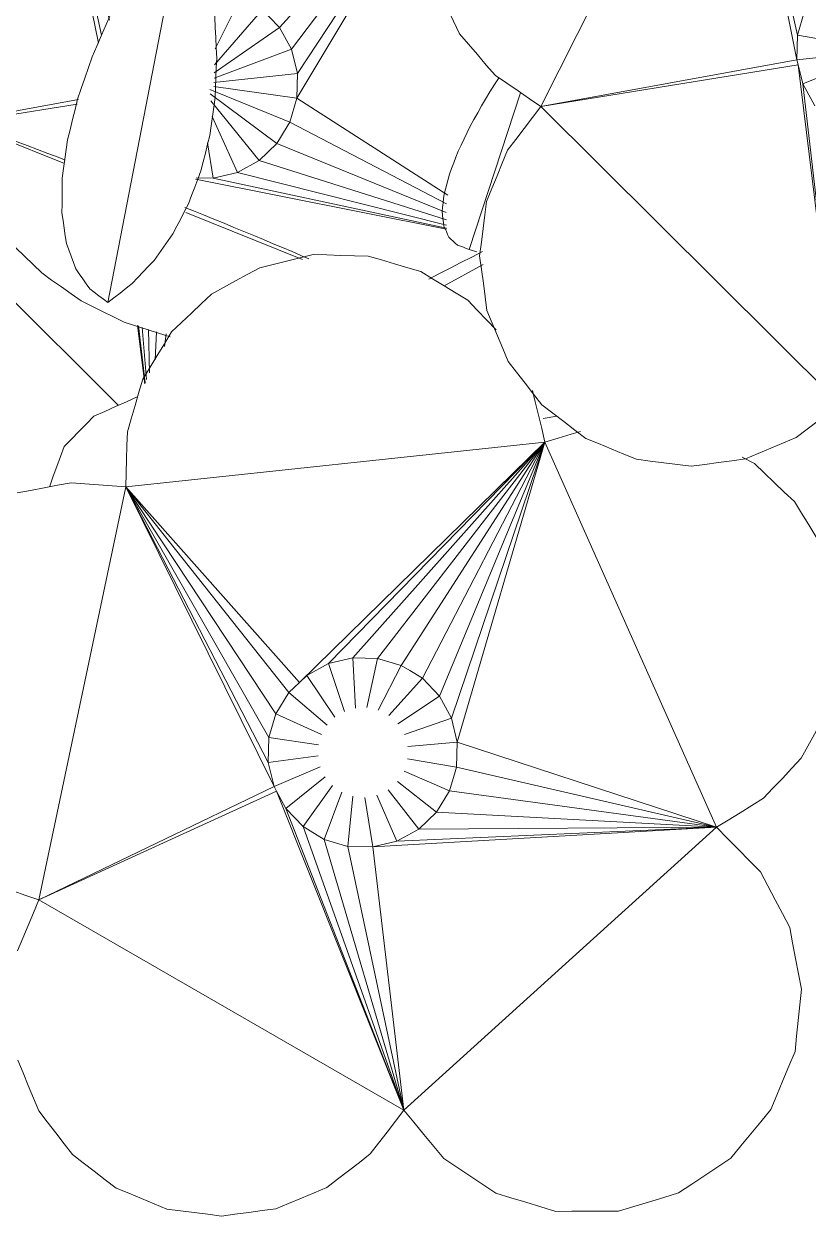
# Model space of a CAD drawing. Header units: metres. Extents: x -18.34 to -13.25, y -25.49 to -16.26.
# Drawn here: x -17.1461 to -17.0768, y -16.9612 to -16.8559 of the extents above; entities that cross this region are included whole.
import ezdxf

# ---------------------------------------------------------------- set-up
doc = ezdxf.new("R2010")
doc.units = ezdxf.units.M
doc.layers.add('Importações nas famílias', color=7, linetype='Continuous', lineweight=5)
doc.layers.add('Vegetação', color=7, linetype='Continuous', lineweight=5)

# ---------------------------------------------------------------- blocks, each defined once
blk = doc.blocks.new('Planta_pergolado_12200 - plantas pergolado_skp_Component_12-V762-Pavimento 02 - Executivo')
at = {"layer": 'Importações nas famílias', "color": 9}
for p, q in [((0.36908, 0.04647), (0.36935, 0.04554)), ((0.36765, 0.0462), (0.36121, 0.01291))]:
    blk.add_line(p, q, dxfattribs=at)
at = {"layer": 'Importações nas famílias', "color": 9, "flags": 128}
for points in [[(0.36935, 0.04554), (0.36956, 0.04461), (0.36976, 0.04368), (0.36996, 0.04275), (0.37016, 0.04181)], [(0.36346, 0.04219), (0.36403, 0.0431), (0.3646, 0.04401), (0.36517, 0.04492)], [(0.36147, 0.03843), (0.36197, 0.03937), (0.36247, 0.04031), (0.36297, 0.04125), (0.36346, 0.04219)], [(0.37016, 0.04181), (0.37028, 0.04089), (0.37041, 0.03997), (0.37053, 0.03905), (0.37065, 0.03813)], [(0.35982, 0.03463), (0.36023, 0.03558), (0.36064, 0.03653), (0.36106, 0.03748), (0.36147, 0.03843)], [(0.37065, 0.03813), (0.3707, 0.03722), (0.37074, 0.03632), (0.37078, 0.03542), (0.37083, 0.03451)], [(0.35853, 0.03088), (0.35885, 0.03182), (0.35917, 0.03275), (0.35949, 0.03369), (0.35982, 0.03463)], [(0.37083, 0.03451), (0.37079, 0.03364), (0.37075, 0.03277), (0.37072, 0.0319), (0.37068, 0.03102)], [(0.35764, 0.02728), (0.35787, 0.02818), (0.35809, 0.02908), (0.35831, 0.02998), (0.35853, 0.03088)], [(0.37068, 0.03102), (0.37056, 0.03019), (0.37044, 0.02936), (0.37033, 0.02852), (0.37021, 0.02769)], [(0.37021, 0.02769), (0.37001, 0.02691), (0.36982, 0.02612), (0.36962, 0.02534), (0.36943, 0.02455)], [(0.35718, 0.0239), (0.3573, 0.02475), (0.35741, 0.02559), (0.35753, 0.02643), (0.35764, 0.02728)], [(0.36943, 0.02455), (0.36915, 0.02383), (0.36888, 0.0231), (0.36861, 0.02237), (0.36834, 0.02164)], [(0.35715, 0.02083), (0.35716, 0.0216), (0.35716, 0.02237), (0.35717, 0.02313), (0.35718, 0.0239)], [(0.36834, 0.02164), (0.36799, 0.02098), (0.36765, 0.02032), (0.3673, 0.01966), (0.36696, 0.019)], [(0.35755, 0.01814), (0.35745, 0.01881), (0.35735, 0.01949), (0.35725, 0.02016), (0.35715, 0.02083)], [(0.36696, 0.019), (0.36654, 0.01841), (0.36612, 0.01782), (0.36571, 0.01723), (0.36529, 0.01664)], [(0.35838, 0.01589), (0.35817, 0.01645), (0.35796, 0.01701), (0.35776, 0.01758), (0.35755, 0.01814)], [(0.35961, 0.01413), (0.3593, 0.01457), (0.35899, 0.01501), (0.35868, 0.01545), (0.35838, 0.01589)], [(0.36529, 0.01664), (0.36481, 0.01613), (0.36433, 0.01563), (0.36385, 0.01512), (0.36337, 0.01461)], [(0.36121, 0.01291), (0.36081, 0.01322), (0.36041, 0.01352), (0.36001, 0.01383), (0.35961, 0.01413)], [(0.36337, 0.01461), (0.36283, 0.01418), (0.36229, 0.01376), (0.36175, 0.01333), (0.36121, 0.01291)]]:
    blk.add_lwpolyline(points, dxfattribs=at)
blk = doc.blocks.new('Planta_pergolado_12200 - plantas pergolado_skp_Component_12-V763-Pavimento 02 - Executivo')
at = {"layer": 'Importações nas famílias', "color": 9}
for p, q in [((0.39437, 0.01627), (0.39093, 0.0144)), ((0.38957, 0.01499), (0.39051, 0.01549))]:
    blk.add_line(p, q, dxfattribs=at)
at = {"layer": 'Importações nas famílias', "color": 9, "flags": 128}
blk.add_lwpolyline([(0.39051, 0.01549), (0.39146, 0.01597), (0.3924, 0.01646), (0.39335, 0.01694), (0.3943, 0.01743)], dxfattribs=at)
blk = doc.blocks.new('Planta_pergolado_12200 - plantas pergolado_skp_Component_17-V765-Pavimento 02 - Executivo')
at = {"layer": 'Importações nas famílias', "color": 9}
for p, q in [((0.39981, 0.0006), (0.3628, -0.00337)), ((0.39981, 0.0006), (0.37815, -0.02063)), ((0.39981, 0.0006), (0.38071, -0.01897)), ((0.39981, 0.0006), (0.38284, -0.01845)), ((0.39981, 0.0006), (0.38503, -0.01851)), ((0.39981, 0.0006), (0.38713, -0.01913)), ((0.39981, 0.0006), (0.389, -0.02027)), ((0.39981, 0.0006), (0.39051, -0.02186)), ((0.39981, 0.0006), (0.39156, -0.02378)), ((0.39207, -0.02592), (0.39981, 0.0006)), ((0.39981, 0.0006), (0.39557, -0.00356)), ((0.39981, 0.0006), (0.41498, -0.03343)), ((0.41832, -0.00131), (0.41725, -0.00073)), ((0.3551, -0.03985), (0.3628, -0.00337)), ((0.37544, -0.02551), (0.3628, -0.00337)), ((0.3628, -0.00337), (0.37538, -0.02771)), ((0.37606, -0.02341), (0.3628, -0.00337)), ((0.3772, -0.02154), (0.3628, -0.00337)), ((0.37815, -0.02063), (0.3628, -0.00337)), ((0.3628, -0.00337), (0.3759, -0.02984)), ((0.38284, -0.01845), (0.38071, -0.01897)), ((0.38503, -0.01851), (0.38284, -0.01845)), ((0.38284, -0.01845), (0.38307, -0.0229)), ((0.38503, -0.01851), (0.38409, -0.02286)), ((0.38713, -0.01913), (0.38503, -0.01851)), ((0.38071, -0.01897), (0.37879, -0.02002)), ((0.37887, -0.01995), (0.37879, -0.02002)), ((0.38211, -0.02319), (0.38071, -0.01897)), ((0.3851, -0.02309), (0.38713, -0.01913)), ((0.38788, -0.01958), (0.38713, -0.01913)), ((0.389, -0.02027), (0.38788, -0.01958)), ((0.37815, -0.02063), (0.3772, -0.02154)), ((0.37879, -0.02002), (0.37815, -0.02063)), ((0.37879, -0.02002), (0.38127, -0.02371)), ((0.389, -0.02027), (0.38604, -0.02357)), ((0.39051, -0.02186), (0.389, -0.02027)), ((0.3772, -0.02154), (0.37606, -0.02341)), ((0.38058, -0.0244), (0.3772, -0.02154)), ((0.38683, -0.0243), (0.39051, -0.02186)), ((0.39156, -0.02378), (0.39051, -0.02186)), ((0.37606, -0.02341), (0.37544, -0.02551)), ((0.38009, -0.02524), (0.37606, -0.02341)), ((0.3874, -0.02523), (0.39156, -0.02378)), ((0.39207, -0.02592), (0.39156, -0.02378)), ((0.37544, -0.02551), (0.37538, -0.02771)), ((0.37982, -0.02616), (0.37544, -0.02551)), ((0.3877, -0.02629), (0.39207, -0.02592)), ((0.39202, -0.02811), (0.39207, -0.02592)), ((0.39207, -0.02592), (0.41498, -0.03343)), ((0.37978, -0.02713), (0.37538, -0.02771)), ((0.37538, -0.02771), (0.3759, -0.02984)), ((0.37997, -0.02809), (0.3759, -0.02984)), ((0.39202, -0.02811), (0.38769, -0.0274)), ((0.39189, -0.02853), (0.39202, -0.02811)), ((0.39202, -0.02811), (0.41498, -0.03343)), ((0.38041, -0.02898), (0.37694, -0.03177)), ((0.38678, -0.0294), (0.39025, -0.03209)), ((0.38738, -0.02847), (0.3914, -0.03022)), ((0.39189, -0.02853), (0.3914, -0.03022)), ((0.3759, -0.02984), (0.3551, -0.03985)), ((0.3551, -0.03985), (0.37611, -0.03023)), ((0.3759, -0.02984), (0.37611, -0.03023)), ((0.37611, -0.03023), (0.37694, -0.03177)), ((0.37611, -0.03023), (0.38735, -0.05843)), ((0.38106, -0.02974), (0.37845, -0.03336)), ((0.38189, -0.03033), (0.38032, -0.0345)), ((0.38596, -0.03013), (0.38867, -0.0336)), ((0.3914, -0.03022), (0.39025, -0.03209)), ((0.41498, -0.03343), (0.3914, -0.03022)), ((0.38286, -0.03069), (0.38242, -0.03512)), ((0.38392, -0.03079), (0.38461, -0.03517)), ((0.38497, -0.0306), (0.38674, -0.03465)), ((0.37694, -0.03177), (0.37845, -0.03336)), ((0.37694, -0.03177), (0.38735, -0.05843)), ((0.39025, -0.03209), (0.38867, -0.0336)), ((0.41498, -0.03343), (0.39025, -0.03209)), ((0.37845, -0.03336), (0.38032, -0.0345)), ((0.37845, -0.03336), (0.38735, -0.05843)), ((0.41498, -0.03343), (0.38461, -0.03517)), ((0.38674, -0.03465), (0.41498, -0.03343)), ((0.38867, -0.0336), (0.38674, -0.03465)), ((0.38735, -0.05843), (0.41498, -0.03343)), ((0.38867, -0.0336), (0.41498, -0.03343)), ((0.38032, -0.0345), (0.38242, -0.03512)), ((0.38032, -0.0345), (0.38735, -0.05843)), ((0.38674, -0.03465), (0.38461, -0.03517)), ((0.38242, -0.03512), (0.38461, -0.03517)), ((0.38242, -0.03512), (0.38735, -0.05843)), ((0.38461, -0.03517), (0.38735, -0.05843)), ((0.38735, -0.05843), (0.3551, -0.03985))]:
    blk.add_line(p, q, dxfattribs=at)
at = {"layer": 'Importações nas famílias', "color": 9, "flags": 128}
for points in [[(0.37935, 0.01715), (0.37817, 0.01686), (0.37699, 0.01658), (0.3758, 0.01629), (0.37462, 0.016)], [(0.3842, 0.01703), (0.38299, 0.01706), (0.38177, 0.01709), (0.38056, 0.01712), (0.37935, 0.01715)], [(0.38886, 0.01566), (0.3877, 0.016), (0.38653, 0.01634), (0.38537, 0.01669), (0.3842, 0.01703)], [(0.37462, 0.016), (0.37356, 0.01542), (0.37249, 0.01484), (0.37142, 0.01425), (0.37036, 0.01367)], [(0.39301, 0.01312), (0.39197, 0.01376), (0.39093, 0.01439), (0.3899, 0.01502), (0.38886, 0.01566)], [(0.37036, 0.01367), (0.36948, 0.01283), (0.3686, 0.01199), (0.36772, 0.01115), (0.36684, 0.01032)], [(0.3955, 0.0105), (0.39468, 0.01136), (0.39384, 0.01224), (0.39301, 0.01312)], [(0.36684, 0.01032), (0.3662, 0.00928), (0.36557, 0.00824), (0.36494, 0.0072), (0.3643, 0.00616)], [(0.3643, 0.00616), (0.36396, 0.00499), (0.36361, 0.00383), (0.36327, 0.00266), (0.36293, 0.00149)], [(0.39981, 0.0006), (0.39953, 0.00178), (0.39924, 0.00296), (0.39896, 0.00415), (0.39872, 0.00515)], [(0.36293, 0.00149), (0.3629, 0.00028), (0.36287, -0.00094), (0.36283, -0.00215), (0.3628, -0.00337)], [(0.40297, 0.00154), (0.40214, 0.0013), (0.40098, 0.00095), (0.39981, 0.0006)], [(0.42185, -0.00465), (0.42096, -0.00382), (0.42008, -0.00298), (0.4192, -0.00215), (0.41832, -0.00131)], [(0.35796, -0.003), (0.35677, -0.00322), (0.35557, -0.00345), (0.35438, -0.00367), (0.35319, -0.0039)], [(0.3628, -0.00337), (0.36159, -0.00328), (0.36038, -0.00318), (0.35917, -0.00309), (0.35796, -0.003)], [(0.42439, -0.0088), (0.42375, -0.00776), (0.42312, -0.00673), (0.42248, -0.00569), (0.42185, -0.00465)], [(0.42246, -0.02734), (0.42304, -0.02627), (0.42362, -0.0252), (0.42419, -0.02413), (0.42477, -0.02306)], [(0.41912, -0.03087), (0.41995, -0.02999), (0.42079, -0.02911), (0.42162, -0.02822), (0.42246, -0.02734)], [(0.41498, -0.03343), (0.41601, -0.03279), (0.41705, -0.03215), (0.41808, -0.03151), (0.41912, -0.03087)], [(0.41886, -0.03738), (0.41789, -0.03639), (0.41692, -0.0354), (0.41595, -0.03441), (0.41498, -0.03343)], [(0.42144, -0.04229), (0.42079, -0.04106), (0.42015, -0.03983), (0.41951, -0.03861), (0.41886, -0.03738)], [(0.35052, -0.03824), (0.35166, -0.03864), (0.35281, -0.03904), (0.35395, -0.03945), (0.3551, -0.03985)], [(0.3551, -0.03985), (0.35464, -0.04098), (0.35417, -0.0421), (0.35371, -0.04322), (0.35324, -0.04435)], [(0.42248, -0.04773), (0.42222, -0.04637), (0.42196, -0.04501), (0.4217, -0.04365), (0.42144, -0.04229)], [(0.42191, -0.05325), (0.42205, -0.05187), (0.4222, -0.05049), (0.42234, -0.04911), (0.42248, -0.04773)], [(0.41977, -0.05837), (0.4203, -0.05709), (0.42084, -0.05581), (0.42137, -0.05453), (0.42191, -0.05325)], [(0.35325, -0.054), (0.35372, -0.05512), (0.35418, -0.05624), (0.35465, -0.05737), (0.35512, -0.05849)], [(0.35512, -0.05849), (0.35586, -0.05945), (0.3566, -0.06042), (0.35734, -0.06138), (0.35808, -0.06234)], [(0.38439, -0.06229), (0.38513, -0.06132), (0.38587, -0.06036), (0.38661, -0.05939), (0.38735, -0.05843)], [(0.38735, -0.05843), (0.38823, -0.05949), (0.38911, -0.06056), (0.38999, -0.06163), (0.39088, -0.0627)], [(0.41624, -0.06266), (0.41712, -0.06158), (0.41801, -0.06051), (0.41889, -0.05944), (0.41977, -0.05837)], [(0.35808, -0.06234), (0.35904, -0.06308), (0.36001, -0.06382), (0.36097, -0.06456), (0.36193, -0.0653)], [(0.38054, -0.06526), (0.3815, -0.06452), (0.38247, -0.06378), (0.38343, -0.06303), (0.38439, -0.06229)], [(0.39088, -0.0627), (0.39203, -0.06346), (0.39318, -0.06423), (0.39434, -0.06499), (0.39549, -0.06576)], [(0.41163, -0.06573), (0.41278, -0.06496), (0.41394, -0.06419), (0.41509, -0.06343), (0.41624, -0.06266)], [(0.37605, -0.06713), (0.37718, -0.06666), (0.3783, -0.0662), (0.37942, -0.06573), (0.38054, -0.06526)], [(0.36193, -0.0653), (0.36306, -0.06576), (0.36418, -0.06623), (0.3653, -0.06669), (0.36642, -0.06715)], [(0.39549, -0.06576), (0.39682, -0.06616), (0.39814, -0.06656), (0.39947, -0.06696), (0.40079, -0.06736)], [(0.40633, -0.06735), (0.40766, -0.06694), (0.40898, -0.06654), (0.41031, -0.06614), (0.41163, -0.06573)], [(0.36642, -0.06715), (0.36763, -0.06731), (0.36883, -0.06746), (0.37004, -0.06762), (0.37124, -0.06778)], [(0.37124, -0.06778), (0.37244, -0.06762), (0.37365, -0.06745), (0.37485, -0.06729), (0.37605, -0.06713)], [(0.40079, -0.06736), (0.40218, -0.06735), (0.40356, -0.06735), (0.40495, -0.06735), (0.40633, -0.06735)]]:
    blk.add_lwpolyline(points, dxfattribs=at)
blk = doc.blocks.new('Planta_pergolado_12200 - plantas pergolado_skp_Component_16-V766-Pavimento 02 - Executivo')
for name in ['Planta_pergolado_12200 - plantas pergolado_skp_Component_12-V762-Pavimento 02 - Executivo', 'Planta_pergolado_12200 - plantas pergolado_skp_Component_17-V765-Pavimento 02 - Executivo', 'Planta_pergolado_12200 - plantas pergolado_skp_Component_12-V763-Pavimento 02 - Executivo']:
    blk.add_blockref(name, (0, 0))
blk = doc.blocks.new('Planta_pergolado_12200 - plantas pergolado_skp_Component_12-V787-Pavimento 02 - Executivo')
at = {"layer": 'Importações nas famílias', "color": 9}
for p, q in [((0.39313, 0.0176), (0.39767, 0.03145)), ((0.39379, 0.01739), (0.39313, 0.0176))]:
    blk.add_line(p, q, dxfattribs=at)
at = {"layer": 'Importações nas famílias', "color": 9, "flags": 128}
for points in [[(0.39456, 0.03089), (0.39496, 0.03153), (0.39536, 0.03217), (0.39577, 0.0328)], [(0.39321, 0.02849), (0.39355, 0.02909), (0.39389, 0.02969), (0.39422, 0.03029), (0.39456, 0.03089)], [(0.39215, 0.02628), (0.39241, 0.02683), (0.39268, 0.02738), (0.39295, 0.02794), (0.39321, 0.02849)], [(0.39138, 0.02427), (0.39157, 0.02477), (0.39176, 0.02527), (0.39196, 0.02577), (0.39215, 0.02628)], [(0.39091, 0.02248), (0.39102, 0.02293), (0.39114, 0.02337), (0.39126, 0.02382), (0.39138, 0.02427)], [(0.39074, 0.02095), (0.39078, 0.02133), (0.39082, 0.02172), (0.39086, 0.0221), (0.39091, 0.02248)], [(0.39089, 0.01968), (0.39085, 0.02), (0.39081, 0.02032), (0.39078, 0.02063), (0.39074, 0.02095)], [(0.39134, 0.0187), (0.39122, 0.01894), (0.39111, 0.01919), (0.391, 0.01944), (0.39089, 0.01968)], [(0.39209, 0.018), (0.3919, 0.01817), (0.39171, 0.01835), (0.39152, 0.01852), (0.39134, 0.0187)], [(0.39313, 0.0176), (0.39287, 0.0177), (0.39261, 0.0178), (0.39235, 0.0179), (0.39209, 0.018)]]:
    blk.add_lwpolyline(points, dxfattribs=at)
blk = doc.blocks.new('Planta_pergolado_12200 - plantas pergolado_skp_Component_17-V788-Pavimento 02 - Executivo')
at = {"layer": 'Importações nas famílias', "color": 9}
for p, q in [((0.39945, 0.03024), (0.41622, 0.06351)), ((0.41622, 0.06351), (0.42212, 0.03655)), ((0.41622, 0.06351), (0.42207, 0.03436)), ((0.42274, 0.03866), (0.42212, 0.03655)), ((0.42212, 0.03655), (0.42207, 0.03436)), ((0.42994, 0.0352), (0.42212, 0.03655)), ((0.42994, 0.0352), (0.42207, 0.03436)), ((0.42994, 0.0352), (0.42259, 0.03223)), ((0.42207, 0.03436), (0.39945, 0.03024)), ((0.39945, 0.03024), (0.42218, 0.03393)), ((0.42207, 0.03436), (0.42218, 0.03393)), ((0.42218, 0.03393), (0.42259, 0.03223)), ((0.42218, 0.03393), (0.42586, 0.00396)), ((0.42259, 0.03223), (0.42365, 0.0303)), ((0.42259, 0.03223), (0.42586, 0.00396)), ((0.42586, 0.00396), (0.39945, 0.03024))]:
    blk.add_line(p, q, dxfattribs=at)
at = {"layer": 'Importações nas famílias', "color": 9, "flags": 128}
for points in [[(0.39016, 0.04106), (0.39069, 0.03996), (0.39121, 0.03886), (0.39174, 0.03777), (0.39227, 0.03667)], [(0.39227, 0.03667), (0.39306, 0.03575), (0.39385, 0.03482), (0.39464, 0.0339), (0.39544, 0.03298)], [(0.39544, 0.03298), (0.39644, 0.03229), (0.39744, 0.03161), (0.39845, 0.03092), (0.39945, 0.03024)], [(0.39945, 0.03024), (0.39871, 0.02927), (0.39798, 0.0283), (0.39724, 0.02733), (0.39651, 0.02637)], [(0.39651, 0.02637), (0.39605, 0.02524), (0.39559, 0.02411), (0.39513, 0.02299), (0.39467, 0.02186)], [(0.39467, 0.02186), (0.39451, 0.02066), (0.39436, 0.01945), (0.3942, 0.01824), (0.39405, 0.01704)], [(0.39405, 0.01704), (0.39421, 0.01583), (0.39438, 0.01463), (0.39454, 0.01342), (0.3947, 0.01221)], [(0.3947, 0.01221), (0.39517, 0.01109), (0.39564, 0.00997), (0.39611, 0.00885), (0.39658, 0.00772)], [(0.39658, 0.00772), (0.39732, 0.00676), (0.39806, 0.0058), (0.39881, 0.00484), (0.39955, 0.00387)], [(0.39955, 0.00387), (0.40052, 0.00314), (0.40148, 0.0024), (0.40245, 0.00166), (0.40342, 0.00092)], [(0.42202, 0.00099), (0.42298, 0.00173), (0.42394, 0.00247), (0.4249, 0.00322), (0.42586, 0.00396)], [(0.40342, 0.00092), (0.40454, 0.00046), (0.40566, 0), (0.40679, -0.00046), (0.40791, -0.00092)], [(0.41754, -0.00089), (0.41866, -0.00042), (0.41978, 0.00005), (0.4209, 0.00052), (0.42202, 0.00099)], [(0.40791, -0.00092), (0.40911, -0.00108), (0.41032, -0.00123), (0.41152, -0.00139), (0.41273, -0.00154)], [(0.41273, -0.00154), (0.41393, -0.00138), (0.41514, -0.00122), (0.41634, -0.00105), (0.41754, -0.00089)]]:
    blk.add_lwpolyline(points, dxfattribs=at)
blk = doc.blocks.new('Planta_pergolado_12200 - plantas pergolado_skp_Component_16-V789-Pavimento 02 - Executivo')
for name in ['Planta_pergolado_12200 - plantas pergolado_skp_Component_17-V788-Pavimento 02 - Executivo', 'Planta_pergolado_12200 - plantas pergolado_skp_Component_12-V787-Pavimento 02 - Executivo']:
    blk.add_blockref(name, (0, 0))
blk = doc.blocks.new('Planta_pergolado_12200 - plantas pergolado_skp_Component_12-V792-Pavimento 02 - Executivo')
at = {"layer": 'Importações nas famílias', "color": 9}
for p, q in [((0.34626, 0.02969), (0.35738, 0.0252)), ((0.35681, 0.02575), (0.35743, 0.02551)), ((0.3681, 0.02088), (0.37839, 0.01673)), ((0.37832, 0.01706), (0.37897, 0.01679))]:
    blk.add_line(p, q, dxfattribs=at)
at = {"layer": 'Importações nas famílias', "color": 9, "flags": 128}
for points in [[(0.3477, 0.02566), (0.34734, 0.02667), (0.34698, 0.02768), (0.34662, 0.02869), (0.34626, 0.02969)], [(0.34626, 0.02969), (0.34711, 0.02938), (0.34795, 0.02907), (0.3488, 0.02876), (0.34965, 0.02845)], [(0.34965, 0.02845), (0.35054, 0.02812), (0.35142, 0.02779), (0.3523, 0.02746), (0.35319, 0.02713)], [(0.35319, 0.02713), (0.35409, 0.02678), (0.355, 0.02644), (0.35591, 0.02609), (0.35681, 0.02575)], [(0.34973, 0.02189), (0.34923, 0.02284), (0.34872, 0.02378), (0.34821, 0.02472), (0.3477, 0.02566)], [(0.35231, 0.01849), (0.35167, 0.01934), (0.35102, 0.02019), (0.35038, 0.02104), (0.34973, 0.02189)], [(0.36802, 0.02133), (0.36877, 0.02102), (0.36967, 0.02066), (0.37057, 0.02029), (0.37147, 0.01992)], [(0.37147, 0.01992), (0.37235, 0.01956), (0.37322, 0.0192), (0.3741, 0.01884), (0.37497, 0.01848)], [(0.35537, 0.01553), (0.35461, 0.01627), (0.35384, 0.01701), (0.35308, 0.01775), (0.35231, 0.01849)], [(0.37497, 0.01848), (0.37581, 0.01812), (0.37665, 0.01777), (0.37748, 0.01742), (0.37832, 0.01706)], [(0.35885, 0.01307), (0.35798, 0.01368), (0.35711, 0.0143), (0.35624, 0.01491), (0.35537, 0.01553)], [(0.36265, 0.01118), (0.3617, 0.01165), (0.36075, 0.01212), (0.3598, 0.0126), (0.35885, 0.01307)], [(0.3667, 0.0099), (0.36569, 0.01022), (0.36467, 0.01054), (0.36366, 0.01086), (0.36265, 0.01118)]]:
    blk.add_lwpolyline(points, dxfattribs=at)
blk = doc.blocks.new('Planta_pergolado_12200 - plantas pergolado_skp_Component_17-V793-Pavimento 02 - Executivo')
at = {"layer": 'Importações nas famílias', "color": 9}
for p, q in [((0.46361, 0.00503), (0.46254, 0.00561)), ((0.40086, 0.00289), (0.39967, 0.00267)), ((0.4326, -0.00532), (0.42529, -0.01248)), ((0.43289, -0.00557), (0.426, -0.01263)), ((0.4336, -0.00598), (0.42813, -0.01212)), ((0.43448, -0.0068), (0.43032, -0.01217)), ((0.43588, -0.0074), (0.43242, -0.01279)), ((0.45162, -0.00769), (0.45614, -0.01783)), ((0.4371, -0.00851), (0.43429, -0.01393)), ((0.43867, -0.0086), (0.4358, -0.01552)), ((0.43974, -0.00891), (0.43685, -0.01745)), ((0.43787, -0.01783), (0.44045, -0.00899)), ((0.426, -0.01263), (0.42537, -0.01298)), ((0.42813, -0.01212), (0.426, -0.01263)), ((0.42772, -0.01783), (0.426, -0.01263)), ((0.43032, -0.01217), (0.42813, -0.01212)), ((0.42813, -0.01212), (0.42842, -0.01783)), ((0.43032, -0.01217), (0.4291, -0.01783)), ((0.43242, -0.01279), (0.43032, -0.01217)), ((0.42984, -0.01783), (0.43242, -0.01279)), ((0.43317, -0.01325), (0.43242, -0.01279)), ((0.43429, -0.01393), (0.43317, -0.01325)), ((0.43429, -0.01393), (0.4308, -0.01783)), ((0.4358, -0.01552), (0.43429, -0.01393)), ((0.43233, -0.01783), (0.4358, -0.01552)), ((0.43685, -0.01745), (0.4358, -0.01552)), ((0.4258, -0.01624), (0.42687, -0.01783)), ((0.46948, -0.01779), (0.47006, -0.01672)), ((0.43575, -0.01783), (0.43685, -0.01745))]:
    blk.add_line(p, q, dxfattribs=at)
at = {"layer": 'Importações nas famílias', "color": 9, "flags": 128}
for points in [[(0.46714, 0.00168), (0.46625, 0.00252), (0.46537, 0.00336), (0.46449, 0.00419), (0.46361, 0.00503)], [(0.46968, -0.00246), (0.46904, -0.00142), (0.46841, -0.00039), (0.46777, 0.00065), (0.46714, 0.00168)], [(0.47106, -0.00712), (0.47072, -0.00596), (0.47037, -0.00479), (0.47002, -0.00363), (0.46968, -0.00246)], [(0.47119, -0.01199), (0.47116, -0.01077), (0.47113, -0.00955), (0.47109, -0.00834), (0.47106, -0.00712)], [(0.47006, -0.01672), (0.47035, -0.01554), (0.47063, -0.01435), (0.47091, -0.01317), (0.47119, -0.01199)]]:
    blk.add_lwpolyline(points, dxfattribs=at)
blk = doc.blocks.new('Planta_pergolado_12200 - plantas pergolado_skp_Component_16-V794-Pavimento 02 - Executivo')
for name in ['Planta_pergolado_12200 - plantas pergolado_skp_Component_12-V792-Pavimento 02 - Executivo', 'Planta_pergolado_12200 - plantas pergolado_skp_Component_17-V793-Pavimento 02 - Executivo']:
    blk.add_blockref(name, (0, 0))
blk = doc.blocks.new('Planta_pergolado_12200 - plantas pergolado_skp_Component_17-V805-Pavimento 02 - Executivo')
at = {"layer": 'Importações nas famílias', "color": 9}
for p, q in [((0.37876, 0.04668), (0.37572, 0.04485)), ((0.37853, 0.04696), (0.37674, 0.04594)), ((0.37887, 0.04589), (0.37089, 0.04056)), ((0.38003, 0.04538), (0.37299, 0.03994)), ((0.33865, 0.02723), (0.34767, 0.04514)), ((0.38094, 0.04441), (0.37486, 0.0388)), ((0.382, 0.04346), (0.37638, 0.03722)), ((0.38296, 0.0426), (0.37743, 0.03529)), ((0.3779, 0.03097), (0.38428, 0.0416)), ((0.38372, 0.04192), (0.37795, 0.03316)), ((0.37089, 0.04056), (0.3703, 0.04057)), ((0.37089, 0.04056), (0.37052, 0.03878)), ((0.37299, 0.03994), (0.37089, 0.04056)), ((0.37299, 0.03994), (0.3707, 0.03533)), ((0.37486, 0.0388), (0.37299, 0.03994)), ((0.35982, 0.03856), (0.36037, 0.03582)), ((0.36022, 0.03856), (0.36066, 0.03653)), ((0.36135, 0.03786), (0.36117, 0.03856)), ((0.37064, 0.03392), (0.37486, 0.0388)), ((0.37547, 0.03817), (0.37486, 0.0388)), ((0.37638, 0.03722), (0.37547, 0.03817)), ((0.37638, 0.03722), (0.37061, 0.03321)), ((0.37743, 0.03529), (0.37638, 0.03722)), ((0.37059, 0.03273), (0.37743, 0.03529)), ((0.37795, 0.03316), (0.37743, 0.03529)), ((0.37057, 0.03235), (0.37795, 0.03316)), ((0.3779, 0.03097), (0.37795, 0.03316)), ((0.37729, 0.02886), (0.37023, 0.03174)), ((0.37056, 0.03199), (0.3779, 0.03097)), ((0.35861, 0.03086), (0.34804, 0.02894)), ((0.37026, 0.03136), (0.37615, 0.02698)), ((0.37032, 0.03073), (0.37457, 0.02547)), ((0.37729, 0.02886), (0.3779, 0.03097)), ((0.3779, 0.03097), (0.39125, 0.02241)), ((0.34835, 0.0288), (0.35849, 0.03045)), ((0.34662, 0.02868), (0.33865, 0.02723)), ((0.33865, 0.02723), (0.34667, 0.02853)), ((0.37042, 0.02936), (0.37265, 0.02441)), ((0.37706, 0.02848), (0.37615, 0.02698)), ((0.37706, 0.02848), (0.37729, 0.02886)), ((0.37729, 0.02886), (0.39113, 0.02165)), ((0.36216, 0.00383), (0.33865, 0.02723)), ((0.37, 0.02704), (0.37052, 0.0239)), ((0.37615, 0.02698), (0.37457, 0.02547)), ((0.39108, 0.02088), (0.37615, 0.02698)), ((0.37457, 0.02547), (0.37265, 0.02441)), ((0.39112, 0.02022), (0.37457, 0.02547)), ((0.37265, 0.02441), (0.37052, 0.0239)), ((0.37265, 0.02441), (0.39111, 0.01976)), ((0.39111, 0.01939), (0.36896, 0.02382)), ((0.37052, 0.0239), (0.369, 0.02393)), ((0.37052, 0.0239), (0.39111, 0.01949)), ((0.36384, 0.01088), (0.36447, 0.00575)), ((0.36391, 0.01085), (0.3645, 0.00582)), ((0.36424, 0.01072), (0.36462, 0.00611)), ((0.36479, 0.01055), (0.3649, 0.00672)), ((0.36552, 0.01034), (0.3654, 0.00786)), ((0.36637, 0.01015), (0.36621, 0.00903))]:
    blk.add_line(p, q, dxfattribs=at)
at = {"layer": 'Importações nas famílias', "color": 9, "flags": 128}
for points in [[(0.34012, 0.06105), (0.33902, 0.06052), (0.33793, 0.05999), (0.33684, 0.05946)], [(0.33684, 0.05946), (0.33592, 0.05867), (0.33499, 0.05788), (0.33407, 0.05708), (0.33315, 0.05629)], [(0.33315, 0.05629), (0.33247, 0.05529), (0.33179, 0.05428), (0.3311, 0.05328), (0.33042, 0.05227)], [(0.33042, 0.05227), (0.33002, 0.05112), (0.32962, 0.04998), (0.32922, 0.04883), (0.32881, 0.04768)], [(0.32881, 0.04768), (0.32872, 0.04647), (0.32863, 0.04525), (0.32854, 0.04404), (0.32845, 0.04283)], [(0.32845, 0.04283), (0.32868, 0.04163), (0.3289, 0.04044), (0.32913, 0.03924)], [(0.32946, 0.03782), (0.32988, 0.03695), (0.33041, 0.03585), (0.33094, 0.03476), (0.33146, 0.03366)], [(0.33146, 0.03366), (0.33226, 0.03274), (0.33305, 0.03181), (0.33384, 0.03089), (0.33463, 0.02997)], [(0.33463, 0.02997), (0.33564, 0.02928), (0.33664, 0.0286), (0.33764, 0.02791), (0.33865, 0.02723)], [(0.33865, 0.02723), (0.33791, 0.02626), (0.33717, 0.02529), (0.33644, 0.02432), (0.3357, 0.02336)], [(0.3357, 0.02336), (0.33524, 0.02223), (0.33478, 0.0211), (0.33432, 0.01998), (0.33386, 0.01885)], [(0.33386, 0.01885), (0.33371, 0.01765), (0.33355, 0.01644), (0.3334, 0.01523), (0.33325, 0.01403)], [(0.33325, 0.01403), (0.33341, 0.01282), (0.33357, 0.01161), (0.33373, 0.01041)], [(0.33652, 0.00375), (0.33726, 0.00279), (0.338, 0.00183), (0.33875, 0.00086)], [(0.33875, 0.00086), (0.33971, 0.00013), (0.34068, -0.00061), (0.34164, -0.00135), (0.34261, -0.00209)], [(0.34261, -0.00209), (0.34373, -0.00255), (0.34486, -0.00301), (0.34598, -0.00347), (0.34711, -0.00393)], [(0.34711, -0.00393), (0.34831, -0.00409), (0.34951, -0.00424), (0.35072, -0.0044), (0.35192, -0.00455)]]:
    blk.add_lwpolyline(points, dxfattribs=at)
blk = doc.blocks.new('Planta_pergolado_12200 - plantas pergolado_skp_Component_16-V806-Pavimento 02 - Executivo')
blk.add_blockref('Planta_pergolado_12200 - plantas pergolado_skp_Component_17-V805-Pavimento 02 - Executivo', (0, 0))
blk = doc.blocks.new('Planta_pergolado_12200 - plantas pergolado_skp_-3067462-Pavimento 02 - Executivo')
for name in ['Planta_pergolado_12200 - plantas pergolado_skp_Component_16-V789-Pavimento 02 - Executivo', 'Planta_pergolado_12200 - plantas pergolado_skp_Component_16-V806-Pavimento 02 - Executivo', 'Planta_pergolado_12200 - plantas pergolado_skp_Component_16-V766-Pavimento 02 - Executivo', 'Planta_pergolado_12200 - plantas pergolado_skp_Component_16-V794-Pavimento 02 - Executivo']:
    blk.add_blockref(name, (0, 0))
blk = doc.blocks.new('Planta_pergolado_12200 - plantas pergolado_skp_-3067465-Pavimento 02 - Executivo')
blk.add_blockref('Planta_pergolado_12200 - plantas pergolado_skp_-3067462-Pavimento 02 - Executivo', (0, 0))
blk = doc.blocks.new('Planta_pergolado_12200 - plantas pergolado_skp_Component_17-V1339-Pavimento 02 - Executivo')
at = {"layer": 'Importações nas famílias', "color": 9}
blk.add_line((0.33169, -0.01638), (0.33203, -0.01745), dxfattribs=at)
at = {"layer": 'Importações nas famílias', "color": 9, "flags": 128}
for points in [[(0.36381, 0.00458), (0.36285, 0.00415), (0.36189, 0.00373), (0.36094, 0.0033), (0.35998, 0.00288)], [(0.35998, 0.00288), (0.35932, 0.00221), (0.35866, 0.00153), (0.358, 0.00086), (0.35734, 0.00019)], [(0.35734, 0.00019), (0.35702, -0.00068), (0.35671, -0.00155), (0.35639, -0.00243), (0.35607, -0.0033)], [(0.34027, -0.00508), (0.33926, -0.00545), (0.33825, -0.00582), (0.33724, -0.00619), (0.33623, -0.00657)], [(0.34519, -0.00471), (0.34396, -0.00481), (0.34273, -0.0049), (0.3415, -0.00499), (0.34027, -0.00508)], [(0.35025, -0.00543), (0.34929, -0.0053), (0.34792, -0.0051), (0.34656, -0.00491), (0.34519, -0.00471)], [(0.33623, -0.00657), (0.33551, -0.00719), (0.33478, -0.00782), (0.33406, -0.00844), (0.33334, -0.00907)], [(0.33334, -0.00907), (0.33295, -0.0099), (0.33256, -0.01074), (0.33217, -0.01158), (0.33179, -0.01241)], [(0.33179, -0.01241), (0.33176, -0.0134), (0.33174, -0.01439), (0.33171, -0.01539), (0.33169, -0.01638)]]:
    blk.add_lwpolyline(points, dxfattribs=at)
blk = doc.blocks.new('Planta_pergolado_12200 - plantas pergolado_skp_Component_16-V1340-Pavimento 02 - Executivo')
blk.add_blockref('Planta_pergolado_12200 - plantas pergolado_skp_Component_17-V1339-Pavimento 02 - Executivo', (0, 0))
blk = doc.blocks.new('Planta_pergolado_12200 - plantas pergolado_skp_-V1372-Pavimento 02 - Executivo')
blk.add_blockref('Planta_pergolado_12200 - plantas pergolado_skp_Component_16-V1340-Pavimento 02 - Executivo', (0, 0))
blk = doc.blocks.new('Planta_pergolado_12200 - plantas pergolado_skp_-3067420-Pavimento 02 - Executivo')
blk.add_blockref('Planta_pergolado_12200 - plantas pergolado_skp_-V1372-Pavimento 02 - Executivo', (0, 0))
blk = doc.blocks.new('Planta_pergolado_12200 - plantas pergolado_skp_-3067421-Pavimento 02 - Executivo')
blk.add_blockref('Planta_pergolado_12200 - plantas pergolado_skp_-3067420-Pavimento 02 - Executivo', (0, 0))
blk = doc.blocks.new('Planta_pergolado_12200 - Planta_pergolado_12200-3067476-Pavimento 02 - Executivo')
for name in ['Planta_pergolado_12200 - plantas pergolado_skp_-3067421-Pavimento 02 - Executivo', 'Planta_pergolado_12200 - plantas pergolado_skp_-3067465-Pavimento 02 - Executivo']:
    blk.add_blockref(name, (0, 0))

msp = doc.modelspace()

# ---------------------------------------------------------------- block references
at = {"layer": 'Vegetação', "color": 9}
msp.add_blockref('Planta_pergolado_12200 - Planta_pergolado_12200-3067476-Pavimento 02 - Executivo', (-17.49985, -16.89341), dxfattribs=at)

doc.saveas('drawing.dxf')
